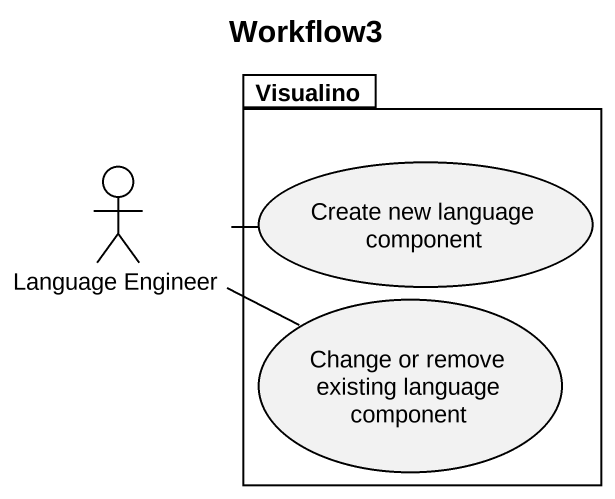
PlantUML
@startuml
title Workflow3
package Visualino {
  usecase "Create new language component" as Create_new_language
  usecase "Change or remove existing language component" as Change_or_remove_existing
}
actor "Language Engineer" as Language_Engineer
Language_Engineer -right- Create_new_language
Language_Engineer -right- Change_or_remove_existing
@enduml
